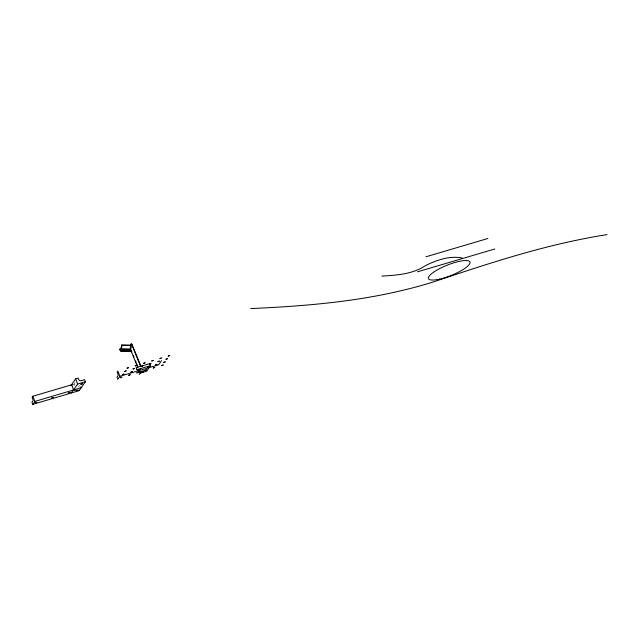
<?xml version="1.0" encoding="UTF-8"?>
<svg xmlns="http://www.w3.org/2000/svg" width="639" height="639" viewBox="0 0 639 639"><rect width="100%" height="100%" fill="white"/><g stroke="black" fill="none" stroke-linecap="round" stroke-linejoin="round"><path stroke-width="0.48" stroke-dasharray="3.19 2.4" d="M73.469 384.878L73.948 384.199M74.036 384.071L75.075 382.585M78.174 386.307L79.979 385.772M74.076 384.167L74.651 385.621"/><path stroke-width="0.96" d="M121.889 377.234L120.308 377.753L121.897 377.154M124.741 371.459L126.33 370.82L124.749 371.483M128.559 367.697L126.961 368.272L128.551 367.657M128.551 375.349L130.14 374.718M130.148 374.758L128.591 375.397M132.353 371.634L130.771 372.17L132.361 371.547M135.204 365.851L136.802 365.22L135.228 365.891M139.014 369.741L140.612 369.11L139.03 369.773M145.045 362.864L143.463 363.375L145.045 362.776M148.855 366.754L147.29 367.345L148.855 366.674M151.707 360.979L153.296 360.34L151.762 361.035M155.517 364.869L157.106 364.238L155.549 364.917M159.319 361.155L157.737 361.666L159.327 361.067M163.129 365.045L161.563 365.636L163.137 364.965M165.98 359.262L167.57 358.631L166.036 359.326M130.715 345.387L121.993 345.228L121.394 349.142L130.116 349.301L130.835 343.966L131.65 343.974L130.739 349.98L131.818 351.618L120.915 351.426L119.836 349.789L119.956 349.006L130.036 349.182L130.891 350.468L120.803 350.292L119.956 349.006M131.682 345.252L121.602 345.068L120.723 350.811L131.354 351.003M121.306 348.854L121.602 345.068M76.488 390.701L78.086 390.125L76.52 390.788M72.263 384.598L32.797 396.26L32.102 397.25L32.717 398.8A1.717 0.591 73.5 0 1 32.924 400.933L31.95 402.322L32.773 404.375L79.172 390.661L85.41 381.763L84.588 379.702L80.977 380.772A1.717 1.558 35 0 1 78.813 379.678L78.198 378.136L75.618 378.895L70.897 385.637M32.773 404.375L34.857 401.412L81.249 387.697L80.889 386.795M85.41 381.763L77.678 384.047L71.44 392.953L71.073 392.05M119.916 376.267L117.832 379.239L117.009 377.178L117.983 375.788A1.717 0.591 73.5 0 0 117.776 373.655L117.161 372.106L117.856 371.123L119.916 376.267L158.576 364.837L161.515 360.644M150.596 365.644L146.714 371.195L140.308 373.088L136.978 369.677L136.147 367.617L149.774 363.591L150.596 365.644L136.978 369.677M139.126 374.51L141.722 371.387M426.005 256.766L487.869 238.483M417.491 271.831L494.818 248.978M148.064 367.002L150.061 366.411M137.601 372.609L145.852 370.173M139.59 372.345L142.553 371.475L143.28 372.21M607.05 234.625C547.431 243.922 490.113 262.869 433.122 282.047A167.793 41.447 -21.8 0 1 407.331 289.227C356.139 301.991 303.293 306.217 250.736 308.581M381.795 276.112C396.691 275.153 412.546 274.283 425.342 265.704C436.541 260.049 449.329 255.648 461.997 257.892M119.836 349.789L130.739 349.98L137.84 367.729M71.776 384.87L73.517 389.982L76.816 390.381M77.758 390.493L79.028 390.317M121.394 349.142L122.169 350.316M140.708 365.54L131.65 343.974L140.548 366.211M143 371.283L143.36 372.186M133.431 355.635L133.966 356.977M135.572 361.003L136.107 362.337M136.642 363.679L137.72 366.363M75.618 378.895L77.678 384.047M32.797 396.26L34.857 401.412M122.52 374.606L124.126 374.015L122.536 374.566M132.992 368.999L134.589 368.415L132.992 368.983M136.802 372.896L138.399 372.305L136.802 372.872M141.235 366.562L142.84 365.971L141.251 366.522M145.045 370.452L146.65 369.869L145.061 370.42M149.486 364.126L151.084 363.535L149.502 364.086M153.296 368.016L154.894 367.425L153.312 367.984M159.95 358.519L161.555 357.928L159.958 358.503M163.76 362.417L165.365 361.826L163.768 362.393M168.201 356.083L169.798 355.492L168.217 356.043M35.249 402.905L36.838 402.306L35.273 402.85M51.743 398.033L53.333 397.426L51.743 398.033M68.237 393.153L69.835 392.57L68.237 393.153M80.921 384.382L82.519 383.783L80.937 384.358M439.56 279.131A22.341 5.519 -21.8 0 0 470.048 262.302A22.341 5.519 -21.8 0 0 438.042 269.458A22.341 5.519 -21.8 0 0 439.56 279.131"/></g></svg>
